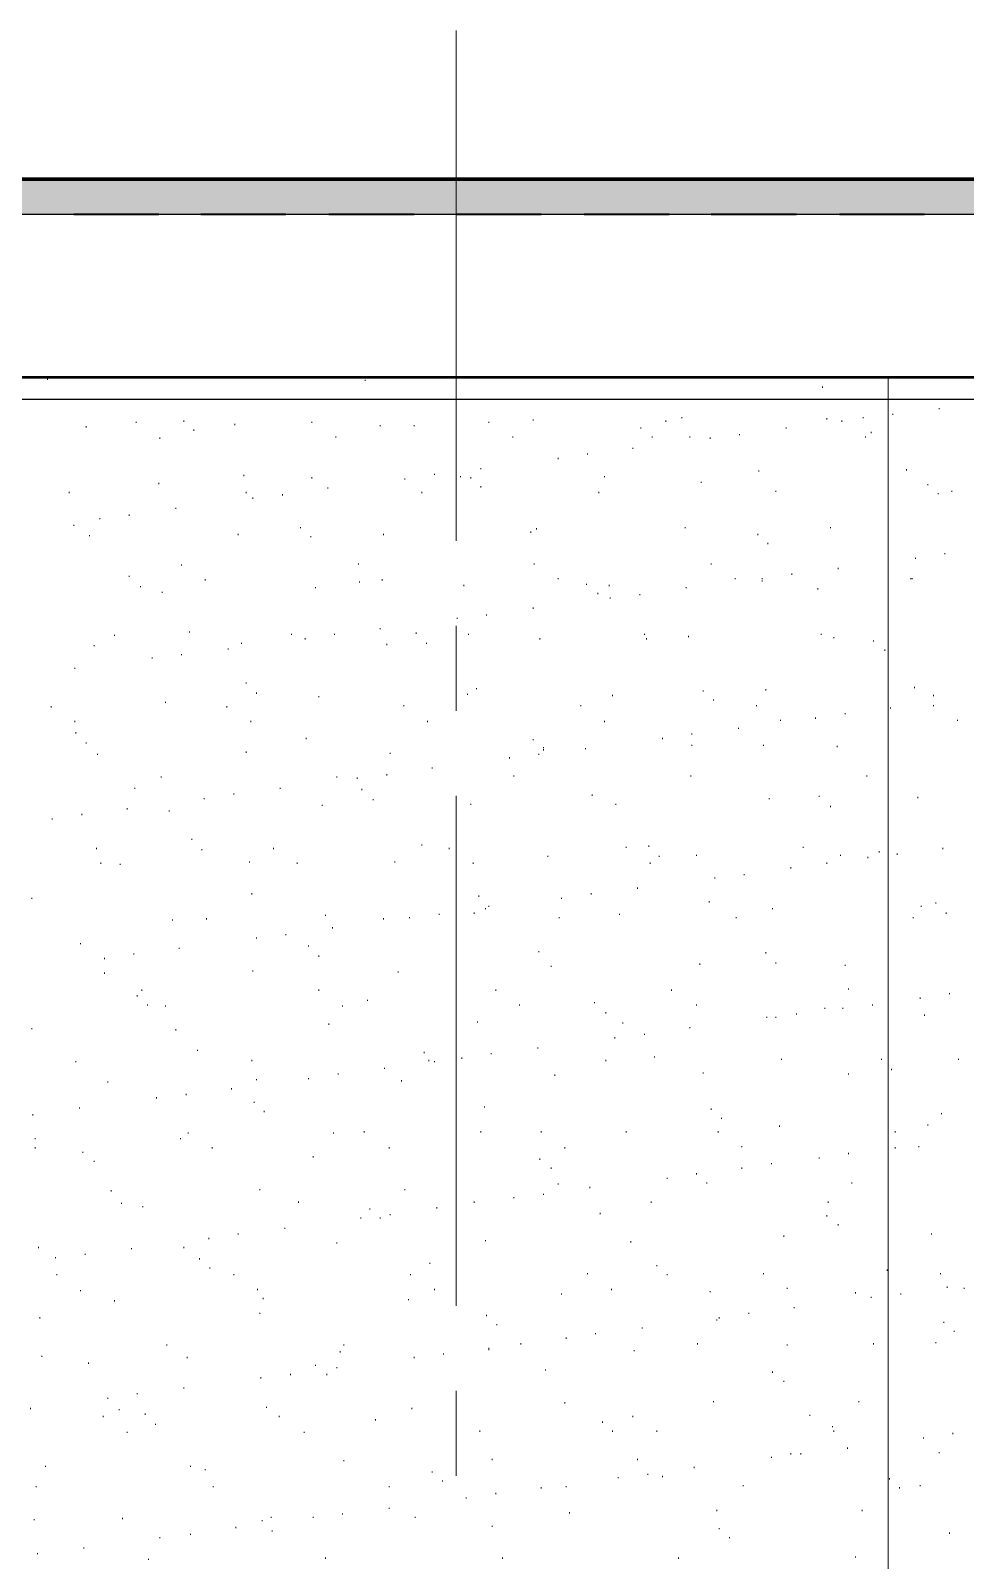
# Model space of a CAD drawing. Header units: inches. Extents: x 5 to 516, y -193 to 129.
# Drawn here: x 40.609 to 43.355, y -83.448 to -78.95 of the extents above; entities that cross this region are included whole.
import ezdxf

# ---------------------------------------------------------------- set-up
doc = ezdxf.new("R2010")
doc.units = ezdxf.units.IN
doc.header["$MEASUREMENT"] = 0
for name, color, linetype in [('Highlight', 210, 'Continuous'), ('PDF4_Geometry', 7, 'Continuous'), ('PDF4_Solid Fills', 7, 'Continuous')]:
    doc.layers.add(name, color=color, linetype=linetype)

msp = doc.modelspace()

# ---------------------------------------------------------------- hatches: boundary and pattern name
at = {"layer": 'PDF4_Solid Fills', "true_color": 0xb3b3b3, "transparency": 33554559}
msp.add_hatch(color=253, dxfattribs=at).paths.add_polyline_path([(33.2754117, -79.489649), (78.6554168, -79.489649), (78.6554168, -79.3863156), (28.0920888, -79.3863156), (28.0920888, -79.489649)])

# ---------------------------------------------------------------- linework, layer by layer
at = {"layer": 'Highlight'}
for p, q in [((23.3387434, -79.4896516), (137.6392915, -79.4896516)), ((23.3387518, -80.0329832), (138.0451299, -80.0329832))]:
    msp.add_line(p, q, dxfattribs=at)
at = {"layer": 'PDF4_Geometry', "lineweight": 15}
for points in [[(41.8587525, -80.4496499), (41.8587525, -78.9496498)], [(40.6587575, -79.9763154), (40.6587575, -79.9729821)], [(41.5920907, -79.9796487), (41.5920907, -79.9763154)], [(42.9054241, -79.9729821), (42.9054241, -79.9696487)], [(43.1287518, -87.9496505), (43.1287518, -79.9696499)], [(42.9354246, -79.9996488), (42.9354246, -79.9963154)], [(43.2787575, -80.0629821), (43.2787575, -80.0596488)], [(40.7720909, -80.1163154), (40.7720909, -80.1129821)], [(40.9187576, -80.1029821), (40.9187576, -80.0996488)], [(41.0587574, -80.0996488), (41.0587574, -80.0963154)], [(41.2087577, -80.1096488), (41.2087577, -80.1063154)], [(41.4354245, -80.1029821), (41.4354245, -80.0996488)], [(41.635424, -80.1129821), (41.635424, -80.1096488)], [(41.7354242, -80.1129821), (41.7354242, -80.1096488)], [(41.9554245, -80.1029821), (41.9554245, -80.0996488)], [(42.0854244, -80.0963154), (42.0854244, -80.0929821)], [(42.4754246, -80.0996488), (42.4754246, -80.0963154)], [(42.5220911, -80.0896488), (42.5220911, -80.0863154)], [(42.9487574, -80.0929821), (42.9487574, -80.0896488)], [(42.9920907, -80.0996488), (42.9920907, -80.0963154)], [(43.0554248, -80.0896488), (43.0554248, -80.0863154)], [(43.1420914, -80.0796488), (43.1420914, -80.0763154)], [(40.9887577, -80.1496488), (40.9887577, -80.1463154)], [(41.0887575, -80.1263154), (41.0887575, -80.1229821)], [(41.5054242, -80.1463154), (41.5054242, -80.1429821)], [(42.0254243, -80.1463154), (42.0254243, -80.1429821)], [(42.4020909, -80.1196488), (42.4020909, -80.1163154)], [(42.4354246, -80.1463154), (42.4354246, -80.1429821)], [(42.5454243, -80.1463154), (42.5454243, -80.1429821)], [(42.6054244, -80.1496488), (42.6054244, -80.1463154)], [(42.692091, -80.1396488), (42.692091, -80.1363154)], [(42.828758, -80.1196488), (42.828758, -80.1163154)], [(43.0620912, -80.1463154), (43.0620912, -80.1429821)], [(43.078758, -80.1329821), (43.078758, -80.1296488)], [(42.2454246, -80.1963154), (42.2454246, -80.1929821)], [(42.3787576, -80.1796488), (42.3787576, -80.1763154)], [(41.9320913, -80.2396488), (41.9320913, -80.2363154)], [(42.1587573, -80.2096488), (42.1587573, -80.2063154)], [(42.7487579, -80.2463154), (42.7487579, -80.2429821)], [(43.1820914, -80.2429821), (43.1820914, -80.2396488)], [(40.9854241, -80.2829821), (40.9854241, -80.2796488)], [(41.2354242, -80.2596488), (41.2354242, -80.2563154)], [(41.4354245, -80.2663154), (41.4354245, -80.2629821)], [(41.4820909, -80.2963154), (41.4820909, -80.2929821)], [(41.7087577, -80.2696488), (41.7087577, -80.2663154)], [(41.7954243, -80.2563154), (41.7954243, -80.2529821)], [(41.8720912, -80.2629821), (41.8720912, -80.2596488)], [(41.9020909, -80.2663154), (41.9020909, -80.2629821)], [(41.9320913, -80.2929821), (41.9320913, -80.2896488)], [(42.2954243, -80.2629821), (42.2954243, -80.2596488)], [(42.578758, -80.2796488), (42.578758, -80.2763154)], [(43.2454247, -80.2863154), (43.2454247, -80.2829821)], [(40.7220909, -80.3096488), (40.7220909, -80.3063154)], [(41.2420905, -80.3096488), (41.2420905, -80.3063154)], [(41.2620905, -80.3263154), (41.2620905, -80.3229821)], [(41.3487579, -80.3163154), (41.3487579, -80.3129821)], [(41.7587574, -80.3096488), (41.7587574, -80.3063154)], [(42.2787575, -80.3096488), (42.2787575, -80.3063154)], [(42.7987576, -80.3063154), (42.7987576, -80.3029821)], [(43.2754244, -80.3129821), (43.2754244, -80.3096488)], [(43.3154244, -80.3063154), (43.3154244, -80.3029821)], [(40.812091, -80.3863154), (40.812091, -80.3829821)], [(40.8987576, -80.3763154), (40.8987576, -80.3729821)], [(41.0354242, -80.3563154), (41.0354242, -80.3529821)], [(40.7354241, -80.4063154), (40.7354241, -80.4029821)], [(41.2187573, -80.4329821), (41.2187573, -80.4296488)], [(41.4020908, -80.4129821), (41.4020908, -80.4096488)], [(41.6454244, -80.4329821), (41.6454244, -80.4296488)], [(42.0787579, -80.4263155), (42.0787579, -80.4229821)], [(42.0954239, -80.4163155), (42.0954239, -80.4129821)], [(42.5320907, -80.4129821), (42.5320907, -80.4096488)], [(42.7454247, -80.4329821), (42.7454247, -80.4296488)], [(42.9587578, -80.4129821), (42.9587578, -80.4096488)], [(40.782091, -80.4363155), (40.782091, -80.4329821)], [(41.4320913, -80.4396488), (41.4320913, -80.4363155)], [(42.7754243, -80.4596488), (42.7754243, -80.4563155)], [(41.052091, -80.5229821), (41.052091, -80.5196488)], [(41.5720907, -80.5196488), (41.5720907, -80.5163155)], [(42.0887576, -80.5196488), (42.0887576, -80.5163155)], [(42.6087576, -80.5196488), (42.6087576, -80.5163155)], [(43.1287577, -80.5163155), (43.1287577, -80.5129821)], [(43.2087579, -80.5029821), (43.2087579, -80.4996488)], [(43.2954244, -80.4896488), (43.2954244, -80.4863155)], [(40.8987576, -80.5563155), (40.8987576, -80.5529821)], [(41.1220911, -80.5663155), (41.1220911, -80.5629821)], [(41.6420912, -80.5663155), (41.6420912, -80.5629821)], [(42.1587573, -80.5629821), (42.1587573, -80.5596488)], [(42.6787573, -80.5629821), (42.6787573, -80.5596488)], [(42.7587575, -80.5629821), (42.7587575, -80.5596488)], [(42.845424, -80.5496488), (42.845424, -80.5463155)], [(42.9820911, -80.5329821), (42.9820911, -80.5296488)], [(43.1954242, -80.5629821), (43.1954242, -80.5596488)], [(43.1987574, -80.5629821), (43.1987574, -80.5596488)], [(40.9320908, -80.5863155), (40.9320908, -80.5829821)], [(40.9954241, -80.6029821), (40.9954241, -80.5996488)], [(41.4454241, -80.5896488), (41.4454241, -80.5863155)], [(41.5754239, -80.5729821), (41.5754239, -80.5696488)], [(41.8820908, -80.5829821), (41.8820908, -80.5796488)], [(42.2420906, -80.5796488), (42.2420906, -80.5763155)], [(42.2754243, -80.6063155), (42.2754243, -80.6029821)], [(42.308758, -80.5829821), (42.308758, -80.5796488)], [(42.3987577, -80.6096488), (42.3987577, -80.6063155)], [(42.5354248, -80.5896488), (42.5354248, -80.5863155)], [(42.7587575, -80.5696488), (42.7587575, -80.5663155)], [(42.922091, -80.5929821), (42.922091, -80.5896488)], [(42.0854244, -80.6496488), (42.0854244, -80.6463155)], [(42.3120911, -80.6196488), (42.3120911, -80.6163155)], [(41.8587525, -80.9496499), (41.8587525, -80.6996499)], [(41.8620908, -80.6796488), (41.8620908, -80.6763155)], [(41.9487573, -80.6696488), (41.9487573, -80.6663155)], [(40.8554243, -80.7296488), (40.8554243, -80.7263155)], [(41.0754242, -80.7196488), (41.0754242, -80.7163155)], [(41.3754244, -80.7263155), (41.3754244, -80.7229821)], [(41.4154244, -80.7396488), (41.4154244, -80.7363155)], [(41.502091, -80.7263155), (41.502091, -80.7229821)], [(41.635424, -80.7096488), (41.635424, -80.7063155)], [(41.7420906, -80.7229821), (41.7420906, -80.7196488)], [(41.8954244, -80.7263155), (41.8954244, -80.7229821)], [(42.1054244, -80.7396488), (42.1054244, -80.7363155)], [(42.4120913, -80.7263155), (42.4120913, -80.7229821)], [(42.4187577, -80.7396488), (42.4187577, -80.7363155)], [(42.5420911, -80.7329821), (42.5420911, -80.7296488)], [(42.9320914, -80.7263155), (42.9320914, -80.7229821)], [(42.9687575, -80.7363155), (42.9687575, -80.7329821)], [(43.0854245, -80.7463155), (43.0854245, -80.7429821)], [(40.7954242, -80.7596488), (40.7954242, -80.7563155)], [(41.052091, -80.7863155), (41.052091, -80.7829821)], [(41.1887576, -80.7696488), (41.1887576, -80.7663155)], [(41.2287577, -80.7529821), (41.2287577, -80.7496488)], [(41.655424, -80.7563155), (41.655424, -80.7529821)], [(41.772091, -80.7529821), (41.772091, -80.7496488)], [(43.1187581, -80.7729821), (43.1187581, -80.7696488)], [(40.7387577, -80.8263155), (40.7387577, -80.8229821)], [(40.9654241, -80.7963155), (40.9654241, -80.7929821)], [(41.2420905, -80.8696488), (41.2420905, -80.8663155)], [(43.2054246, -80.8829822), (43.2054246, -80.8796488)], [(41.0054241, -80.9263155), (41.0054241, -80.9229822)], [(41.272091, -80.8996488), (41.272091, -80.8963155)], [(41.4554245, -80.9096488), (41.4554245, -80.9063155)], [(41.8920913, -80.9029822), (41.8920913, -80.8996488)], [(41.9187577, -80.8863155), (41.9187577, -80.8829822)], [(42.3187576, -80.9063155), (42.3187576, -80.9029822)], [(42.5854244, -80.8929822), (42.5854244, -80.8896488)], [(42.615424, -80.9196488), (42.615424, -80.9163155)], [(42.7687579, -80.8896488), (42.7687579, -80.8863155)], [(43.2620907, -80.9063155), (43.2620907, -80.9029822)], [(40.6687576, -80.9396488), (40.6687576, -80.9363155)], [(41.1854245, -80.9396488), (41.1854245, -80.9363155)], [(41.7054245, -80.9363155), (41.7054245, -80.9329822)], [(42.2254246, -80.9363155), (42.2254246, -80.9329822)], [(42.7420907, -80.9363155), (42.7420907, -80.9329822)], [(42.9154246, -80.9729822), (42.9154246, -80.9696488)], [(43.0020911, -80.9596489), (43.0020911, -80.9563154)], [(43.1354241, -80.9429822), (43.1354241, -80.9396488)], [(43.2620907, -80.9363155), (43.2620907, -80.9329822)], [(40.7387577, -80.9829822), (40.7387577, -80.9796488)], [(40.7420909, -81.0163154), (40.7420909, -81.0129822)], [(41.2554242, -80.9829822), (41.2554242, -80.9796488)], [(41.7754242, -80.9829822), (41.7754242, -80.9796488)], [(42.2954243, -80.9829822), (42.2954243, -80.9796488)], [(42.6887578, -81.0029822), (42.6887578, -80.9996488)], [(42.8120912, -80.9796488), (42.8120912, -80.9763155)], [(43.3320913, -80.9796488), (43.3320913, -80.9763155)], [(40.7720909, -81.0463155), (40.7720909, -81.0429822)], [(41.4187577, -81.0329822), (41.4187577, -81.0296488)], [(42.0854244, -81.0363155), (42.0854244, -81.0329822)], [(42.115424, -81.0596488), (42.115424, -81.0563156)], [(42.2387574, -81.0629821), (42.2387574, -81.0596488)], [(42.4654242, -81.0329822), (42.4654242, -81.0296488)], [(42.5520908, -81.0196489), (42.5520908, -81.0163154)], [(42.5520908, -81.0529821), (42.5520908, -81.0496488)], [(42.7620907, -81.0529821), (42.7620907, -81.0496488)], [(42.9787578, -81.0563156), (42.9787578, -81.0529821)], [(40.8054242, -81.0796489), (40.8054242, -81.0763154)], [(41.2420905, -81.0729822), (41.2420905, -81.0696488)], [(41.6654245, -81.0763154), (41.6654245, -81.0729822)], [(42.0154247, -81.0896489), (42.0154247, -81.0863155)], [(42.1020912, -81.0796489), (42.1020912, -81.0763154)], [(42.115424, -81.0663156), (42.115424, -81.0629821)], [(40.9920909, -81.1463155), (40.9920909, -81.1429822)], [(41.5087574, -81.1463155), (41.5087574, -81.1429822)], [(41.5687575, -81.1496489), (41.5687575, -81.1463155)], [(41.655424, -81.1396489), (41.655424, -81.1363155)], [(41.7887579, -81.1196488), (41.7887579, -81.1163155)], [(42.0287574, -81.1429822), (42.0287574, -81.1396489)], [(42.5487575, -81.1429822), (42.5487575, -81.1396489)], [(43.0654244, -81.1429822), (43.0654244, -81.1396489)], [(40.9154244, -81.1796488), (40.9154244, -81.1763155)], [(41.2054245, -81.1963155), (41.2054245, -81.1929822)], [(41.3420907, -81.1796488), (41.3420907, -81.1763155)], [(41.5820911, -81.1829821), (41.5820911, -81.1796488)], [(40.8920907, -81.2396488), (40.8920907, -81.2363155)], [(41.118758, -81.2096489), (41.118758, -81.2063155)], [(41.4654241, -81.2296488), (41.4654241, -81.2263155)], [(41.615424, -81.2129822), (41.615424, -81.2096489)], [(41.8587525, -82.6996501), (41.8587525, -81.1996499)], [(41.9020909, -81.2263155), (41.9020909, -81.2229822)], [(42.2587575, -81.1996488), (42.2587575, -81.1963155)], [(42.328758, -81.2263155), (42.328758, -81.2229822)], [(42.7787575, -81.2096489), (42.7787575, -81.2063155)], [(42.9254242, -81.2029822), (42.9254242, -81.1996488)], [(42.9587578, -81.2329822), (42.9587578, -81.2296488)], [(43.2154243, -81.2063155), (43.2154243, -81.2029822)], [(40.6720908, -81.2696489), (40.6720908, -81.2663155)], [(40.7587577, -81.2563156), (40.7587577, -81.2529822)], [(41.0154241, -81.2463156), (41.0154241, -81.2429821)], [(41.0820911, -81.3296489), (41.0820911, -81.3263155)], [(40.802091, -81.3563155), (40.802091, -81.3529822)], [(41.1120907, -81.3596489), (41.1120907, -81.3563155)], [(41.3220907, -81.3563155), (41.3220907, -81.3529822)], [(41.7587574, -81.3463155), (41.7587574, -81.3429822)], [(41.8387575, -81.3563155), (41.8387575, -81.3529822)], [(42.3587576, -81.3529822), (42.3587576, -81.3496488)], [(42.4254241, -81.3496488), (42.4254241, -81.3463155)], [(42.5654244, -81.3763156), (42.5654244, -81.3729821)], [(42.8787577, -81.3529822), (42.8787577, -81.3496488)], [(42.9887575, -81.3763156), (42.9887575, -81.3729821)], [(43.1020913, -81.3663155), (43.1020913, -81.3629821)], [(43.1554241, -81.3729821), (43.1554241, -81.3696489)], [(43.288758, -81.3563155), (43.288758, -81.3529822)], [(40.8154242, -81.3996489), (40.8154242, -81.3963155)], [(40.8720907, -81.4029822), (40.8720907, -81.3996489)], [(41.252091, -81.3963155), (41.252091, -81.3929822)], [(41.3920912, -81.3996489), (41.3920912, -81.3963155)], [(41.6787572, -81.3963155), (41.6787572, -81.3929822)], [(41.9087573, -81.3996489), (41.9087573, -81.3963155)], [(42.1287576, -81.3796489), (42.1287576, -81.3763156)], [(42.4287573, -81.3996489), (42.4287573, -81.3963155)], [(42.4554246, -81.3796489), (42.4554246, -81.3763156)], [(42.8420908, -81.4129823), (42.8420908, -81.4096488)], [(42.9487574, -81.3996489), (42.9487574, -81.3963155)], [(43.0687576, -81.3829822), (43.0687576, -81.3796489)], [(42.6187581, -81.4429822), (42.6187581, -81.4396489)], [(42.7054246, -81.4329821), (42.7054246, -81.4296489)], [(40.6120907, -81.5029822), (40.6120907, -81.4996489)], [(41.2587574, -81.4896489), (41.2587574, -81.4863155)], [(41.9254241, -81.4963156), (41.9254241, -81.4929821)], [(42.1687577, -81.5029822), (42.1687577, -81.4996489)], [(42.2554242, -81.4896489), (42.2554242, -81.4863155)], [(42.3920913, -81.4729823), (42.3920913, -81.4696488)], [(42.6020913, -81.5129822), (42.6020913, -81.5096489)], [(41.4754246, -81.5529822), (41.4754246, -81.5496489)], [(41.8087579, -81.5496489), (41.8087579, -81.5463155)], [(41.9120913, -81.5463155), (41.9120913, -81.5429823)], [(41.9454241, -81.5329822), (41.9454241, -81.5296488)], [(41.9554245, -81.5263155), (41.9554245, -81.5229822)], [(42.3387576, -81.5496489), (42.3387576, -81.5463155)], [(42.7887579, -81.5329822), (42.7887579, -81.5296488)], [(43.2254247, -81.5263155), (43.2254247, -81.5229822)], [(43.268758, -81.5163155), (43.268758, -81.5129822)], [(43.2987576, -81.5463155), (43.2987576, -81.5429823)], [(41.0254242, -81.5663156), (41.0254242, -81.5629822)], [(41.1254244, -81.5629822), (41.1254244, -81.5596489)], [(41.4954246, -81.5896489), (41.4954246, -81.5863155)], [(41.6454244, -81.5629822), (41.6454244, -81.5596489)], [(41.7220914, -81.5596489), (41.7220914, -81.5563156)], [(42.1620913, -81.5596489), (42.1620913, -81.5563156)], [(42.6820914, -81.5596489), (42.6820914, -81.5563156)], [(43.2020915, -81.5596489), (43.2020915, -81.5563156)], [(40.7554241, -81.6363155), (40.7554241, -81.6329822)], [(41.272091, -81.6196489), (41.272091, -81.6163155)], [(41.3587575, -81.6096489), (41.3587575, -81.6063155)], [(41.4254241, -81.6429822), (41.4254241, -81.6396489)], [(40.8254242, -81.6796489), (40.8254242, -81.6763156)], [(40.9120908, -81.6663156), (40.9120908, -81.6629823)], [(41.0454242, -81.6496489), (41.0454242, -81.6463155)], [(41.4554245, -81.6729823), (41.4554245, -81.6696489)], [(42.1020912, -81.6596488), (42.1020912, -81.6563155)], [(42.7687579, -81.6629823), (42.7687579, -81.6596488)], [(42.7987576, -81.6929822), (42.7987576, -81.6896489)], [(40.8254242, -81.7229823), (40.8254242, -81.7196488)], [(41.2620905, -81.7163156), (41.2620905, -81.7129822)], [(41.6887577, -81.7196488), (41.6887577, -81.7163156)], [(42.1387581, -81.7029822), (42.1387581, -81.6996489)], [(42.575424, -81.6963155), (42.575424, -81.6929822)], [(43.0020911, -81.6996489), (43.0020911, -81.6963155)], [(40.9354245, -81.7729822), (40.9354245, -81.7696489)], [(41.4554245, -81.7729822), (41.4554245, -81.7696489)], [(41.9754246, -81.7729822), (41.9754246, -81.7696489)], [(42.4920906, -81.7729822), (42.4920906, -81.7696489)], [(43.0120907, -81.7696489), (43.0120907, -81.7663155)], [(43.308758, -81.7829822), (43.308758, -81.7796488)], [(40.9220908, -81.7896488), (40.9220908, -81.7863156)], [(40.9520909, -81.8163156), (40.9520909, -81.8129822)], [(41.0054241, -81.8196489), (41.0054241, -81.8163156)], [(41.5254242, -81.8196489), (41.5254242, -81.8163156)], [(41.598758, -81.8029822), (41.598758, -81.7996489)], [(42.0454243, -81.8163156), (42.0454243, -81.8129822)], [(42.2654247, -81.8096489), (42.2654247, -81.8063156)], [(42.5654244, -81.8163156), (42.5654244, -81.8129822)], [(42.942091, -81.8263155), (42.942091, -81.8229822)], [(42.9954247, -81.8263155), (42.9954247, -81.8229822)], [(43.0820912, -81.8163156), (43.0820912, -81.8129822)], [(43.2220915, -81.7963156), (43.2220915, -81.7929823)], [(41.4854242, -81.8729822), (41.4854242, -81.869649)], [(41.9220909, -81.8663156), (41.9220909, -81.8629822)], [(42.2987575, -81.839649), (42.2987575, -81.8363156)], [(42.348758, -81.869649), (42.348758, -81.8663156)], [(42.7720911, -81.8529822), (42.7720911, -81.849649)], [(42.7987576, -81.8529822), (42.7987576, -81.849649)], [(42.8587577, -81.8429821), (42.8587577, -81.839649)], [(43.2354243, -81.8463156), (43.2354243, -81.8429821)], [(40.6120907, -81.8863156), (40.6120907, -81.8829822)], [(41.0354242, -81.8896488), (41.0354242, -81.8863156)], [(42.325424, -81.9129823), (42.325424, -81.9096488)], [(42.4120913, -81.9029822), (42.4120913, -81.8996488)], [(42.5454243, -81.8829822), (42.5454243, -81.8796488)], [(41.0987579, -81.9496489), (41.0987579, -81.9463155)], [(41.7654246, -81.9563155), (41.7654246, -81.9529824)], [(41.9620909, -81.959649), (41.9620909, -81.9563155)], [(42.098758, -81.9429824), (42.098758, -81.9396489)], [(40.7420909, -81.9829822), (40.7420909, -81.979649)], [(41.2587574, -81.979649), (41.2587574, -81.9763156)], [(41.6487576, -82.0029822), (41.6487576, -81.9996488)], [(41.7787574, -81.979649), (41.7787574, -81.9763156)], [(41.7954243, -81.9829822), (41.7954243, -81.979649)], [(41.8754244, -81.9729822), (41.8754244, -81.969649)], [(42.2987575, -81.979649), (42.2987575, -81.9763156)], [(42.442091, -81.969649), (42.442091, -81.9663156)], [(42.8154244, -81.9763156), (42.8154244, -81.9729822)], [(43.1087577, -81.9763156), (43.1087577, -81.9729822)], [(43.1387581, -82.0063156), (43.1387581, -82.0029822)], [(43.3354245, -81.9763156), (43.3354245, -81.9729822)], [(40.8354243, -82.0429823), (40.8354243, -82.0396489)], [(41.272091, -82.0363157), (41.272091, -82.0329822)], [(41.4254241, -82.0329822), (41.4254241, -82.0296489)], [(41.5120906, -82.0196489), (41.5120906, -82.0163156)], [(41.6987573, -82.0396489), (41.6987573, -82.0363157)], [(42.1487577, -82.0229822), (42.1487577, -82.0196489)], [(42.5854244, -82.0163156), (42.5854244, -82.0129822)], [(43.0120907, -82.0196489), (43.0120907, -82.0163156)], [(40.9787577, -82.089649), (40.9787577, -82.0863156)], [(41.0654242, -82.079649), (41.0654242, -82.0763155)], [(41.1987573, -82.0629823), (41.1987573, -82.0596489)], [(40.6154243, -82.1396489), (40.6154243, -82.1363156)], [(40.7520909, -82.119649), (40.7520909, -82.1163156)], [(41.2654246, -82.1029822), (41.2654246, -82.099649)], [(41.2954242, -82.1296488), (41.2954242, -82.1263156)], [(41.9420909, -82.1163156), (41.9420909, -82.1129822)], [(42.6087576, -82.1229822), (42.6087576, -82.119649)], [(43.2854248, -82.1363156), (43.2854248, -82.1329823)], [(42.6387581, -82.1496489), (42.6387581, -82.1463156)], [(42.808758, -82.1729823), (42.808758, -82.1696489)], [(43.2454247, -82.1696489), (43.2454247, -82.1663155)], [(40.6220907, -82.209649), (40.6220907, -82.2063155)], [(41.0487574, -82.209649), (41.0487574, -82.2063155)], [(41.0720911, -82.1929824), (41.0720911, -82.1896489)], [(41.4987578, -82.1929824), (41.4987578, -82.1896489)], [(41.5887575, -82.1896489), (41.5887575, -82.1863155)], [(41.9320913, -82.1896489), (41.9320913, -82.1863155)], [(42.1087576, -82.1896489), (42.1087576, -82.1863155)], [(42.3587576, -82.1896489), (42.3587576, -82.1863155)], [(42.6287577, -82.1896489), (42.6287577, -82.1863155)], [(43.1487577, -82.1896489), (43.1487577, -82.1863155)], [(40.6220907, -82.2363156), (40.6220907, -82.2329822)], [(40.7620909, -82.2496488), (40.7620909, -82.2463157)], [(40.7954242, -82.2763157), (40.7954242, -82.2729823)], [(41.1420912, -82.2363156), (41.1420912, -82.2329822)], [(41.4387577, -82.2629823), (41.4387577, -82.2596488)], [(41.6620912, -82.2363156), (41.6620912, -82.2329822)], [(42.1054244, -82.2696489), (42.1054244, -82.2663157)], [(42.1787573, -82.2363156), (42.1787573, -82.2329822)], [(42.6987574, -82.2329822), (42.6987574, -82.229649)], [(42.9254242, -82.2663157), (42.9254242, -82.2629823)], [(43.0120907, -82.2529823), (43.0120907, -82.2496488)], [(43.1487577, -82.2363156), (43.1487577, -82.2329822)], [(43.2187575, -82.2329822), (43.2187575, -82.229649)], [(42.1387581, -82.2963155), (42.1387581, -82.2929823)], [(42.5654244, -82.3129823), (42.5654244, -82.3096489)], [(42.6987574, -82.2963155), (42.6987574, -82.2929823)], [(42.7854248, -82.2829823), (42.7854248, -82.2796489)], [(40.8454243, -82.3629822), (40.8454243, -82.3596491)], [(41.2820906, -82.3596491), (41.2820906, -82.3563156)], [(41.7087577, -82.3596491), (41.7087577, -82.3563156)], [(42.1587573, -82.3429822), (42.1587573, -82.339649)], [(42.2520911, -82.3529822), (42.2520911, -82.349649)], [(42.4787578, -82.3263155), (42.4787578, -82.3229824)], [(42.595424, -82.339649), (42.595424, -82.3363156)], [(43.0220911, -82.339649), (43.0220911, -82.3363156)], [(40.8754243, -82.3996489), (40.8754243, -82.3963157)], [(40.9387576, -82.4096489), (40.9387576, -82.4063157)], [(41.3954244, -82.3963157), (41.3954244, -82.3929823)], [(41.9120913, -82.3963157), (41.9120913, -82.3929823)], [(42.0287574, -82.3829823), (42.0287574, -82.3796488)], [(42.115424, -82.3729822), (42.115424, -82.3696491)], [(42.4320914, -82.3963157), (42.4320914, -82.3929823)], [(42.9520915, -82.3963157), (42.9520915, -82.3929823)], [(41.5787579, -82.4429824), (41.5787579, -82.4396489)], [(41.6054243, -82.4163155), (41.6054243, -82.4129823)], [(41.635424, -82.4429824), (41.635424, -82.4396489)], [(41.6654245, -82.4329823), (41.6654245, -82.4296489)], [(41.8020907, -82.4129823), (41.8020907, -82.4096489)], [(42.2820907, -82.4296489), (42.2820907, -82.4263155)], [(42.9487574, -82.4363156), (42.9487574, -82.4329823)], [(41.2187573, -82.4896491), (41.2187573, -82.4863156)], [(41.3554243, -82.4729822), (41.3554243, -82.469649)], [(42.8220908, -82.4963157), (42.8220908, -82.4929822)], [(42.9820911, -82.4629822), (42.9820911, -82.459649)], [(43.2554243, -82.4896491), (43.2554243, -82.4863156)], [(40.6320907, -82.5296489), (40.6320907, -82.5263157)], [(40.9054244, -82.5329823), (40.9054244, -82.5296489)], [(41.0587574, -82.5296489), (41.0587574, -82.5263157)], [(41.1320908, -82.5029823), (41.1320908, -82.4996488)], [(41.5087574, -82.5163157), (41.5087574, -82.5129823)], [(41.9454241, -82.5096488), (41.9454241, -82.5063157)], [(42.3720912, -82.5129823), (42.3720912, -82.5096488)], [(40.6820908, -82.559649), (40.6820908, -82.5563156)], [(40.7687578, -82.549649), (40.7687578, -82.5463155)], [(41.1054243, -82.5629823), (41.1054243, -82.559649)], [(41.135424, -82.589649), (41.135424, -82.5863156)], [(41.7820906, -82.5763156), (41.7820906, -82.5729824)], [(42.4487574, -82.5829822), (42.4487574, -82.579649)], [(40.6854244, -82.6096491), (40.6854244, -82.6063156)], [(41.2054245, -82.6096491), (41.2054245, -82.6063156)], [(41.7254246, -82.6096491), (41.7254246, -82.6063156)], [(42.2454246, -82.6063156), (42.2454246, -82.6029822)], [(42.4787578, -82.6096491), (42.4787578, -82.6063156)], [(42.7620907, -82.6063156), (42.7620907, -82.6029822)], [(43.1254245, -82.5963156), (43.1254245, -82.5929822)], [(43.2820908, -82.6063156), (43.2820908, -82.6029822)], [(40.7554241, -82.6563157), (40.7554241, -82.6529823)], [(41.2754242, -82.6529823), (41.2754242, -82.6496489)], [(41.292091, -82.679649), (41.292091, -82.6763155)], [(41.7954243, -82.6529823), (41.7954243, -82.6496489)], [(42.1687577, -82.6663155), (42.1687577, -82.6629824)], [(42.3154243, -82.6529823), (42.3154243, -82.6496489)], [(42.6054244, -82.6596489), (42.6054244, -82.6563157)], [(42.8320912, -82.6496489), (42.8320912, -82.6463157)], [(43.0320907, -82.6629824), (43.0320907, -82.6596489)], [(43.078758, -82.6763155), (43.078758, -82.6729824)], [(43.1654246, -82.6663155), (43.1654246, -82.6629824)], [(43.3020908, -82.6463157), (43.3020908, -82.6429823)], [(43.3520913, -82.6496489), (43.3520913, -82.6463157)], [(40.8554243, -82.6863156), (40.8554243, -82.6829824)], [(41.2820906, -82.7229822), (41.2820906, -82.719649)], [(41.7187574, -82.6829824), (41.7187574, -82.679649)], [(42.7187574, -82.7229822), (42.7187574, -82.719649)], [(42.8520913, -82.7063156), (42.8520913, -82.7029824)], [(40.6354243, -82.7363156), (40.6354243, -82.7329822)], [(41.9487573, -82.729649), (41.9487573, -82.7263156)], [(41.9787578, -82.7563157), (41.9787578, -82.7529823)], [(42.4054241, -82.7663157), (42.4054241, -82.7629823)], [(42.6254245, -82.7429822), (42.6254245, -82.7396491)], [(42.6320909, -82.7363156), (42.6320909, -82.7329822)], [(43.2920912, -82.7496489), (43.2920912, -82.7463157)], [(41.0087577, -82.8163156), (41.0087577, -82.8129824)], [(41.5287574, -82.8163156), (41.5287574, -82.8129824)], [(42.0487575, -82.8129824), (42.0487575, -82.809649)], [(42.1820913, -82.7963155), (42.1820913, -82.7929824)], [(42.2687579, -82.7829823), (42.2687579, -82.7796489)], [(42.5687576, -82.8129824), (42.5687576, -82.809649)], [(42.8320912, -82.8163156), (42.8320912, -82.8129824)], [(43.0854245, -82.8129824), (43.0854245, -82.809649)], [(43.268758, -82.809649), (43.268758, -82.8063156)], [(43.3220908, -82.7763158), (43.3220908, -82.7729823)], [(40.6420907, -82.849649), (40.6420907, -82.8463156)], [(41.0687575, -82.8529823), (41.0687575, -82.849649)], [(41.5187578, -82.8363156), (41.5187578, -82.8329822)], [(41.7354242, -82.8529823), (41.7354242, -82.849649)], [(41.8220907, -82.8429822), (41.8220907, -82.839649)], [(41.9554245, -82.829649), (41.9554245, -82.8263156), (41.9554245, -82.8229824)], [(42.3820909, -82.8329822), (42.3820909, -82.829649)], [(40.7787573, -82.8696491), (40.7787573, -82.8663156)], [(41.3720912, -82.9029823), (41.3720912, -82.8996489)], [(41.4454241, -82.8763157), (41.4454241, -82.8729823)], [(41.4787577, -82.9029823), (41.4787577, -82.8996489)], [(41.5087574, -82.8829823), (41.5087574, -82.8796489)], [(42.1220912, -82.8896489), (42.1220912, -82.8863157)], [(42.7887579, -82.8963157), (42.7887579, -82.8929823)], [(41.0587574, -82.9429824), (41.0587574, -82.939649)], [(41.2854247, -82.9129824), (41.2854247, -82.9096489)], [(42.8220908, -82.9229824), (42.8220908, -82.919649)], [(40.8354243, -82.9729823), (40.8354243, -82.969649)], [(40.9220908, -82.959649), (40.9220908, -82.9563156)], [(41.8587525, -83.1996501), (41.8587525, -82.9496501)], [(42.1787573, -82.9863157), (42.1787573, -82.9829823)], [(42.615424, -82.9829823), (42.615424, -82.979649)], [(43.0420912, -82.9829823), (43.0420912, -82.979649)], [(40.6087575, -83.0029823), (40.6087575, -82.9996489)], [(40.8220911, -83.0263158), (40.8220911, -83.0229823)], [(40.8687575, -83.0063157), (40.8687575, -83.0029823)], [(40.945424, -83.0196489), (40.945424, -83.0163157)], [(41.3020907, -82.9996489), (41.3020907, -82.9963157)], [(41.3387575, -83.0263158), (41.3387575, -83.0229823)], [(41.6220912, -83.0363158), (41.6220912, -83.0329823)], [(41.7287577, -83.0029823), (41.7287577, -82.9996489)], [(41.8587576, -83.0263158), (41.8587576, -83.0229823)], [(42.3787576, -83.0263158), (42.3787576, -83.0229823)], [(42.8987577, -83.0229823), (42.8987577, -83.0196489)], [(40.8920907, -83.0729824), (40.8920907, -83.069649)], [(40.9754241, -83.049649), (40.9754241, -83.0463155)], [(41.4120912, -83.0729824), (41.4120912, -83.069649)], [(41.9287573, -83.069649), (41.9287573, -83.0663156)], [(42.2887579, -83.0429824), (42.2887579, -83.0396489)], [(42.3187576, -83.069649), (42.3187576, -83.0663156)], [(42.4487574, -83.069649), (42.4487574, -83.0663156)], [(42.9654242, -83.0563156), (42.9654242, -83.0529824)], [(42.9687575, -83.069649), (42.9687575, -83.0663156)], [(43.3187577, -83.0763156), (43.3187577, -83.0729824)], [(43.0087575, -83.1196491), (43.0087575, -83.1163157)], [(43.2320911, -83.0896491), (43.2320911, -83.0863157)], [(40.6520908, -83.1729824), (40.6520908, -83.169649)], [(41.0787575, -83.1729824), (41.0787575, -83.169649)], [(41.5287574, -83.1563158), (41.5287574, -83.1529823)], [(41.9654242, -83.1529823), (41.9654242, -83.1496489)], [(42.3920913, -83.1529823), (42.3920913, -83.1496489)], [(42.558758, -83.1763156), (42.558758, -83.1729824)], [(42.7854248, -83.1463157), (42.7854248, -83.1429823)], [(42.8420908, -83.1363157), (42.8420908, -83.1329823)], [(42.8720913, -83.1363157), (42.8720913, -83.1329823)], [(43.2787575, -83.1329823), (43.2787575, -83.1296489)], [(41.1220911, -83.1829824), (41.1220911, -83.179649)], [(41.7887579, -83.189649), (41.7887579, -83.1863156)], [(41.8187575, -83.2163157), (41.8187575, -83.2129822)], [(42.3354244, -83.2063156), (42.3354244, -83.2029825)], [(42.4220909, -83.1963156), (42.4220909, -83.1929825)], [(42.4654242, -83.2029825), (42.4654242, -83.199649)], [(43.1320909, -83.2096491), (43.1320909, -83.2063156)], [(40.6254243, -83.2329823), (40.6254243, -83.2296491)], [(41.1454244, -83.2329823), (41.1454244, -83.2296491)], [(41.6620912, -83.2329823), (41.6620912, -83.2296491)], [(41.888758, -83.2663157), (41.888758, -83.2629823)], [(41.9754246, -83.2529823), (41.9754246, -83.2496489)], [(42.1087576, -83.2363157), (42.1087576, -83.2329823)], [(42.1820913, -83.2329823), (42.1820913, -83.2296491)], [(42.7020914, -83.2296491), (42.7020914, -83.2263157)], [(43.1620914, -83.2363157), (43.1620914, -83.2329823)], [(43.2220915, -83.2296491), (43.2220915, -83.2263157)], [(41.6620912, -83.2963156), (41.6620912, -83.2929824)], [(42.1920909, -83.309649), (42.1920909, -83.3063156)], [(42.6254245, -83.3029824), (42.6254245, -83.299649)], [(43.0520908, -83.3029824), (43.0520908, -83.299649)], [(40.6187575, -83.3296491), (40.6187575, -83.3263156)], [(40.8787575, -83.3263156), (40.8787575, -83.3229825)], [(41.2120909, -83.3529823), (41.2120909, -83.3496491)], [(41.2887578, -83.3329822), (41.2887578, -83.3296491)], [(41.3154243, -83.3229825), (41.3154243, -83.319649)], [(41.4387577, -83.3229825), (41.4387577, -83.319649)], [(41.5254242, -83.3129824), (41.5254242, -83.309649)], [(41.7387574, -83.3229825), (41.7387574, -83.319649)], [(41.9654242, -83.3496491), (41.9654242, -83.3463157)], [(42.6320909, -83.3563157), (42.6320909, -83.3529823)], [(40.9887577, -83.3829824), (40.9887577, -83.3796489)], [(41.0787575, -83.3729823), (41.0787575, -83.3696491)], [(41.3187575, -83.3629823), (41.3187575, -83.3596491)], [(42.6620913, -83.3829824), (42.6620913, -83.3796489)], [(43.308758, -83.3696491), (43.308758, -83.3663157)], [(40.6287575, -83.429649), (40.6287575, -83.4263156)], [(40.7654241, -83.4129824), (40.7654241, -83.409649)], [(40.9554241, -83.4463156), (40.9554241, -83.4429825)], [(41.4754246, -83.4429825), (41.4754246, -83.439649)], [(41.9954246, -83.4429825), (41.9954246, -83.439649)], [(42.5120906, -83.4429825), (42.5120906, -83.439649)], [(43.0320907, -83.439649), (43.0320907, -83.4363156)]]:
    msp.add_lwpolyline(points, dxfattribs=at)
at = {"layer": 'PDF4_Geometry', "lineweight": 70}
msp.add_lwpolyline([(134.6320923, -79.969649), (134.6320923, -79.3863156), (26.9620804, -79.3863156)], dxfattribs=at)
at = {"layer": 'PDF4_Geometry', "lineweight": 35}
for points in [[(40.7354139, -79.4896516), (40.9854139, -79.4896516)], [(41.1087524, -79.4896516), (41.3587525, -79.4896516)], [(41.485414, -79.4896516), (41.735414, -79.4896516)], [(41.8587525, -79.4896516), (42.1087525, -79.4896516)], [(42.235414, -79.4896516), (42.4854141, -79.4896516)], [(42.6087526, -79.4896516), (42.8587526, -79.4896516)], [(42.9854141, -79.4896516), (43.2354141, -79.4896516)]]:
    msp.add_lwpolyline(points, dxfattribs=at)
at = {"layer": 'PDF4_Geometry', "lineweight": 50}
msp.add_lwpolyline([(134.6320923, -79.969649), (26.9620804, -79.969649)], dxfattribs=at)

doc.saveas('drawing.dxf')
